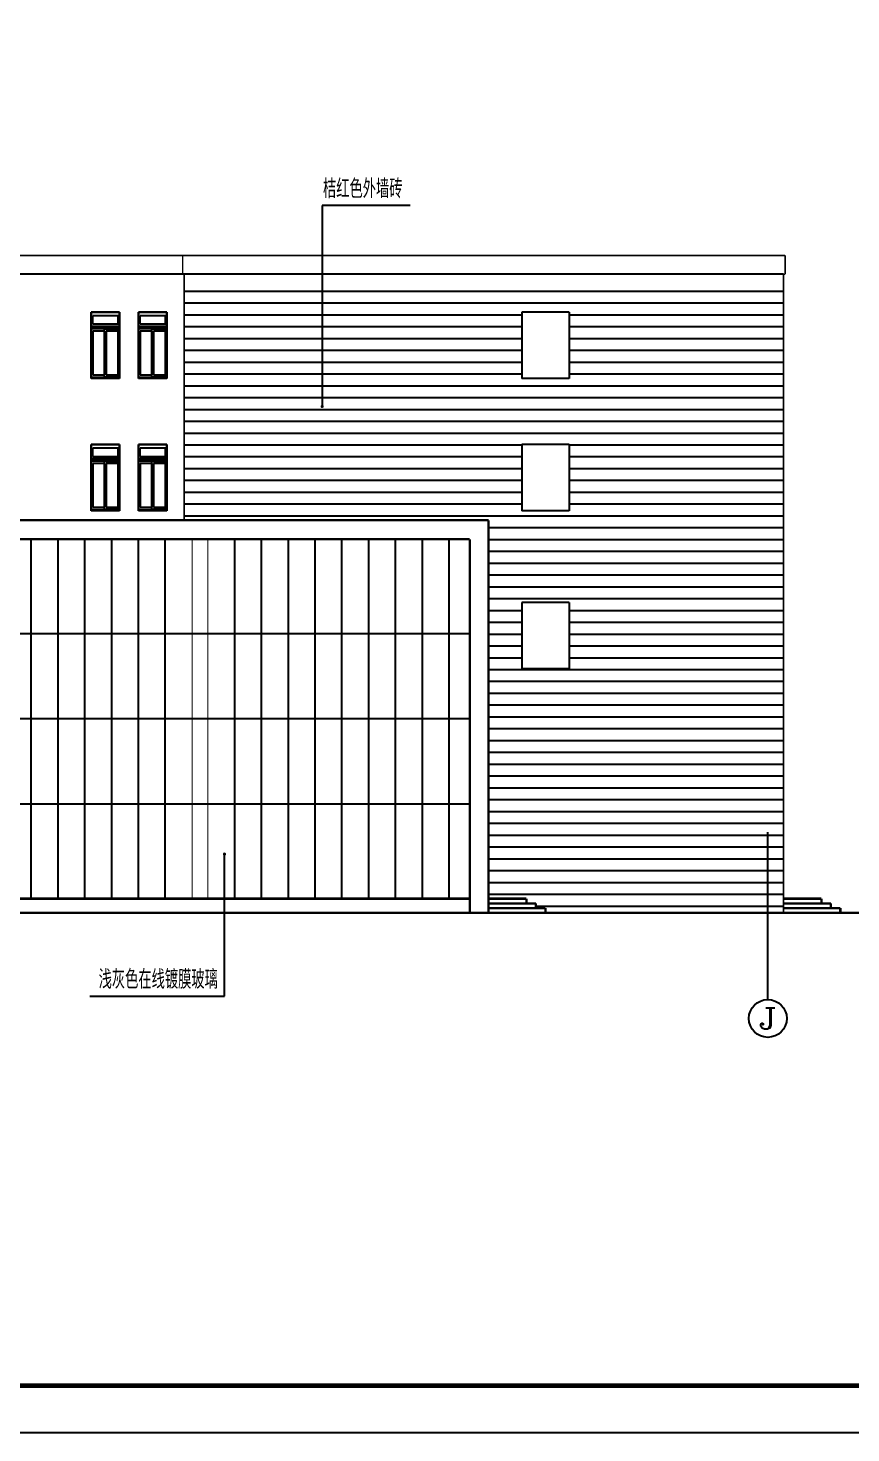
# Model space of a CAD drawing. Extents: x -55219 to 470149, y 494712 to 780039.
# Drawn here: x 15817 to 41901, y 494712 to 539262 of the extents above; entities that cross this region are included whole.
import ezdxf
from ezdxf.enums import TextEntityAlignment as Align

# ---------------------------------------------------------------- set-up
doc = ezdxf.new("R2010")
doc.units = 0
doc.header["$LTSCALE"] = 1500
doc.header["$MEASUREMENT"] = 0
doc.layers.get('0').update_dxf_attribs({"linetype": 'CONTINUOUS'})
for name, color, linetype in [('AXIS_TEXT', 7, 'CONTINUOUS'), ('LVTRY', 6, 'CONTINUOUS'), ('PUB_TITLE', 4, 'CONTINUOUS')]:
    doc.layers.add(name, color=color, linetype=linetype)
doc.styles.add('_HZTXT', font='txt.shx', dxfattribs={"width": 0.8, "bigfont": 'hztxt.shx'})
doc.styles.add('COMPLEX', font='COMPLEX')

# ---------------------------------------------------------------- blocks, each defined once
blk = doc.blocks.new('_AXISO')
blk.add_circle((0, 0), 0.5)
at = {"layer": 'AXIS_TEXT', "style": 'COMPLEX', "width": 1.041667}
blk.add_attdef('A', text='', height=0.56, dxfattribs=at).set_placement((-0.25, -0.28), (0.25, -0.28), align=Align.FIT)

msp = doc.modelspace()

# ---------------------------------------------------------------- linework, layer by layer
at = {"layer": 'LVTRY', "color": 7}
for p, q in [((25137.7, 533640.7), (25137.7, 527263.8)), ((27930.1, 533640.7), (25137.7, 533640.7)), ((39766.9, 531453.3), (-15033.1, 531453.3)), ((20766.9, 530921), (25137.7, 530921)), ((25137.7, 530921), (39766.9, 530921)), ((17816.9, 529803.3), (17816.9, 530253.3)), ((17816.9, 529803.3), (17816.9, 530253.3)), ((17816.9, 530253.3), (17816.9, 529803.3)), ((17816.9, 529803.3), (17816.9, 530253.3)), ((17816.9, 530253.3), (17816.9, 529803.3)), ((18716.9, 530253.3), (17816.9, 530253.3)), ((18716.9, 530253.3), (17816.9, 530253.3)), ((17816.9, 530253.3), (18716.9, 530253.3)), ((18716.9, 530253.3), (17816.9, 530253.3)), ((18716.9, 530253.3), (17816.9, 530253.3)), ((17816.9, 530253.3), (17816.9, 528153.3)), ((17816.9, 530253.3), (17816.9, 529803.3)), ((17816.9, 530253.3), (17816.9, 529803.3)), ((17816.9, 530253.3), (17816.9, 529803.3)), ((17816.9, 530253.3), (17816.9, 529803.3)), ((17816.9, 529803.3), (17816.9, 530253.3)), ((17816.9, 530253.3), (17816.9, 528153.3)), ((18716.9, 530253.3), (18716.9, 529803.3)), ((18716.9, 530253.3), (18716.9, 529803.3)), ((18716.9, 530253.3), (18716.9, 529803.3)), ((18716.9, 530253.3), (18716.9, 529803.3)), ((18716.9, 529803.3), (18716.9, 530253.3)), ((18716.9, 530253.3), (18716.9, 528153.3)), ((19316.9, 529803.3), (19316.9, 530253.3)), ((19316.9, 529803.3), (19316.9, 530253.3)), ((19316.9, 530253.3), (19316.9, 529803.3)), ((19316.9, 529803.3), (19316.9, 530253.3)), ((19316.9, 530253.3), (19316.9, 529803.3)), ((20216.9, 530253.3), (19316.9, 530253.3)), ((20216.9, 530253.3), (19316.9, 530253.3)), ((19316.9, 530253.3), (20216.9, 530253.3)), ((20216.9, 530253.3), (19316.9, 530253.3)), ((20216.9, 530253.3), (19316.9, 530253.3)), ((19316.9, 530253.3), (19316.9, 528153.3)), ((20216.9, 530253.3), (20216.9, 529803.3)), ((20216.9, 530253.3), (20216.9, 529803.3)), ((20216.9, 530253.3), (20216.9, 529803.3)), ((20216.9, 530253.3), (20216.9, 529803.3)), ((20216.9, 529803.3), (20216.9, 530253.3)), ((20216.9, 530253.3), (20216.9, 528153.3)), ((20766.9, 530546), (25137.7, 530546)), ((20766.9, 530171), (25137.7, 530171)), ((25137.7, 530546), (39766.9, 530546)), ((25137.7, 530171), (31466.9, 530171)), ((31466.9, 530253.3), (31466.9, 528153.3)), ((32966.9, 530253.3), (31466.9, 530253.3)), ((32966.9, 530253.3), (32966.9, 528153.3)), ((32966.9, 530171), (39766.9, 530171)), ((18716.9, 529803.3), (17816.9, 529803.3)), ((18716.9, 529803.3), (17816.9, 529803.3)), ((17816.9, 529803.3), (18716.9, 529803.3)), ((17816.9, 528153.3), (17816.9, 529803.3)), ((17816.9, 528153.3), (17816.9, 529803.3)), ((18716.9, 529728.3), (17816.9, 529728.3)), ((18716.9, 529728.3), (17816.9, 529728.3)), ((17816.9, 529728.3), (17816.9, 528190.8)), ((17816.9, 529728.3), (17816.9, 528190.8)), ((17864.2, 529878.3), (17864.2, 530140.8)), ((17864.2, 529878.3), (17864.2, 530140.8)), ((18669.5, 530140.8), (17864.2, 530140.8)), ((18669.5, 530140.8), (17864.2, 530140.8)), ((17864.2, 529878.3), (18669.5, 529878.3)), ((17864.2, 529878.3), (18669.5, 529878.3)), ((18243.2, 529728.3), (18716.9, 529728.3)), ((18243.2, 528190.8), (18243.2, 529728.3)), ((18243.2, 528190.8), (18243.2, 529728.3)), ((18669.5, 529878.3), (18669.5, 530140.8)), ((18669.5, 529878.3), (18669.5, 530140.8)), ((18716.9, 529803.3), (18716.9, 528153.3)), ((18716.9, 529803.3), (18716.9, 528153.3)), ((18716.9, 529728.3), (18716.9, 528190.8)), ((18716.9, 529728.3), (18716.9, 528190.8)), ((18716.9, 528190.8), (18716.9, 529728.3)), ((20216.9, 529803.3), (19316.9, 529803.3)), ((20216.9, 529803.3), (19316.9, 529803.3)), ((19316.9, 529803.3), (20216.9, 529803.3)), ((19316.9, 528153.3), (19316.9, 529803.3)), ((19316.9, 528153.3), (19316.9, 529803.3)), ((20216.9, 529728.3), (19316.9, 529728.3)), ((20216.9, 529728.3), (19316.9, 529728.3)), ((19316.9, 529728.3), (19316.9, 528190.8)), ((19316.9, 529728.3), (19316.9, 528190.8)), ((19364.2, 529878.3), (19364.2, 530140.8)), ((19364.2, 529878.3), (19364.2, 530140.8)), ((20169.5, 530140.8), (19364.2, 530140.8)), ((20169.5, 530140.8), (19364.2, 530140.8)), ((19364.2, 529878.3), (20169.5, 529878.3)), ((19364.2, 529878.3), (20169.5, 529878.3)), ((19743.2, 529728.3), (20216.9, 529728.3)), ((19743.2, 528190.8), (19743.2, 529728.3)), ((19743.2, 528190.8), (19743.2, 529728.3)), ((20169.5, 529878.3), (20169.5, 530140.8)), ((20169.5, 529878.3), (20169.5, 530140.8)), ((20216.9, 529803.3), (20216.9, 528153.3)), ((20216.9, 529803.3), (20216.9, 528153.3)), ((20216.9, 529728.3), (20216.9, 528190.8)), ((20216.9, 529728.3), (20216.9, 528190.8)), ((20216.9, 528190.8), (20216.9, 529728.3)), ((20766.9, 529796), (25137.7, 529796)), ((25137.7, 529796), (31466.9, 529796)), ((32966.9, 529796), (39766.9, 529796)), ((18243.2, 529653.3), (17864.2, 529653.3)), ((18243.2, 529653.3), (17864.2, 529653.3)), ((17864.2, 529653.3), (17864.2, 528265.8)), ((17864.2, 529653.3), (17864.2, 528265.8)), ((18669.5, 529653.3), (18290.6, 529653.3)), ((18669.5, 529653.3), (18290.6, 529653.3)), ((18290.6, 529653.3), (18290.6, 528265.8)), ((18290.6, 529653.3), (18290.6, 528265.8)), ((18669.5, 528265.8), (18669.5, 529653.3)), ((18669.5, 528265.8), (18669.5, 529653.3)), ((19743.2, 529653.3), (19364.2, 529653.3)), ((19743.2, 529653.3), (19364.2, 529653.3)), ((19364.2, 529653.3), (19364.2, 528265.8)), ((19364.2, 529653.3), (19364.2, 528265.8)), ((20169.5, 529653.3), (19790.6, 529653.3)), ((20169.5, 529653.3), (19790.6, 529653.3)), ((19790.6, 529653.3), (19790.6, 528265.8)), ((19790.6, 529653.3), (19790.6, 528265.8)), ((20169.5, 528265.8), (20169.5, 529653.3)), ((20169.5, 528265.8), (20169.5, 529653.3)), ((20766.9, 529421), (25137.7, 529421)), ((25137.7, 529421), (31466.9, 529421)), ((32966.9, 529421), (39766.9, 529421)), ((20766.9, 529046), (25137.7, 529046)), ((25137.7, 529046), (31466.9, 529046)), ((32966.9, 529046), (39766.9, 529046)), ((20766.9, 528671), (25137.7, 528671)), ((25137.7, 528671), (31466.9, 528671)), ((32966.9, 528671), (39766.9, 528671)), ((17816.9, 528190.8), (18716.9, 528190.8)), ((17816.9, 528190.8), (18716.9, 528190.8)), ((17816.9, 528153.3), (17816.9, 528153.3)), ((18716.9, 528153.3), (17816.9, 528153.3)), ((18716.9, 528153.3), (17816.9, 528153.3)), ((18716.9, 528153.3), (17816.9, 528153.3)), ((17864.2, 528265.8), (18243.2, 528265.8)), ((17864.2, 528265.8), (18243.2, 528265.8)), ((18716.9, 528190.8), (18243.2, 528190.8)), ((18290.6, 528265.8), (18669.5, 528265.8)), ((18290.6, 528265.8), (18669.5, 528265.8)), ((19316.9, 528190.8), (20216.9, 528190.8)), ((19316.9, 528190.8), (20216.9, 528190.8)), ((19316.9, 528153.3), (19316.9, 528153.3)), ((20216.9, 528153.3), (19316.9, 528153.3)), ((20216.9, 528153.3), (19316.9, 528153.3)), ((20216.9, 528153.3), (19316.9, 528153.3)), ((19364.2, 528265.8), (19743.2, 528265.8)), ((19364.2, 528265.8), (19743.2, 528265.8)), ((20216.9, 528190.8), (19743.2, 528190.8)), ((19790.6, 528265.8), (20169.5, 528265.8)), ((19790.6, 528265.8), (20169.5, 528265.8)), ((20766.9, 528296), (25137.7, 528296)), ((20766.9, 527921), (25137.7, 527921)), ((25137.7, 528296), (31466.9, 528296)), ((25137.7, 527921), (32966.9, 527921)), ((32966.9, 528153.3), (31466.9, 528153.3)), ((32966.9, 528296), (39766.9, 528296)), ((32966.9, 527921), (39766.9, 527921)), ((20766.9, 527546), (25137.7, 527546)), ((25137.7, 527546), (39766.9, 527546)), ((20766.9, 527171), (39766.9, 527171)), ((20766.9, 526796), (39766.9, 526796)), ((20766.9, 526421), (39766.9, 526421)), ((17816.9, 526053.3), (17816.9, 523953.3)), ((17816.9, 525603.3), (17816.9, 526053.3)), ((17816.9, 526053.3), (17816.9, 525603.3)), ((17816.9, 526053.3), (17816.9, 525603.3)), ((17816.9, 526053.3), (17816.9, 525603.3)), ((17816.9, 526053.3), (17816.9, 525603.3)), ((17816.9, 526053.3), (17816.9, 523953.3)), ((18716.9, 526053.3), (17816.9, 526053.3)), ((18716.9, 526053.3), (17816.9, 526053.3)), ((17816.9, 526053.3), (18716.9, 526053.3)), ((18716.9, 526053.3), (17816.9, 526053.3)), ((18716.9, 526053.3), (17816.9, 526053.3)), ((17816.9, 526053.3), (17816.9, 525603.3)), ((17816.9, 525603.3), (17816.9, 526053.3)), ((17816.9, 526053.3), (17816.9, 525603.3)), ((17816.9, 525603.3), (17816.9, 526053.3)), ((17816.9, 525603.3), (17816.9, 526053.3)), ((18669.5, 525940.8), (17864.2, 525940.8)), ((18669.5, 525940.8), (17864.2, 525940.8)), ((17864.2, 525678.3), (17864.2, 525940.8)), ((17864.2, 525678.3), (17864.2, 525940.8)), ((18669.5, 525678.3), (18669.5, 525940.8)), ((18669.5, 525678.3), (18669.5, 525940.8)), ((18716.9, 526053.3), (18716.9, 523953.3)), ((18716.9, 525603.3), (18716.9, 526053.3)), ((18716.9, 526053.3), (18716.9, 525603.3)), ((18716.9, 526053.3), (18716.9, 525603.3)), ((18716.9, 526053.3), (18716.9, 525603.3)), ((18716.9, 526053.3), (18716.9, 525603.3)), ((19316.9, 526053.3), (19316.9, 523953.3)), ((20216.9, 526053.3), (19316.9, 526053.3)), ((20216.9, 526053.3), (19316.9, 526053.3)), ((19316.9, 526053.3), (20216.9, 526053.3)), ((20216.9, 526053.3), (19316.9, 526053.3)), ((20216.9, 526053.3), (19316.9, 526053.3)), ((19316.9, 526053.3), (19316.9, 525603.3)), ((19316.9, 525603.3), (19316.9, 526053.3)), ((19316.9, 526053.3), (19316.9, 525603.3)), ((19316.9, 525603.3), (19316.9, 526053.3)), ((19316.9, 525603.3), (19316.9, 526053.3)), ((20169.5, 525940.8), (19364.2, 525940.8)), ((20169.5, 525940.8), (19364.2, 525940.8)), ((19364.2, 525678.3), (19364.2, 525940.8)), ((19364.2, 525678.3), (19364.2, 525940.8)), ((20169.5, 525678.3), (20169.5, 525940.8)), ((20169.5, 525678.3), (20169.5, 525940.8)), ((20216.9, 526053.3), (20216.9, 523953.3)), ((20216.9, 525603.3), (20216.9, 526053.3)), ((20216.9, 526053.3), (20216.9, 525603.3)), ((20216.9, 526053.3), (20216.9, 525603.3)), ((20216.9, 526053.3), (20216.9, 525603.3)), ((20216.9, 526053.3), (20216.9, 525603.3)), ((20766.9, 526046), (31466.9, 526046)), ((32966.9, 526053.3), (31466.9, 526053.3)), ((31466.9, 526053.3), (31466.9, 523953.3)), ((32966.9, 526053.3), (32966.9, 523953.3)), ((32966.9, 526046), (39766.9, 526046)), ((17816.9, 523953.3), (17816.9, 525603.3)), ((17816.9, 523953.3), (17816.9, 525603.3)), ((17816.9, 525603.3), (18716.9, 525603.3)), ((18716.9, 525603.3), (17816.9, 525603.3)), ((18716.9, 525603.3), (17816.9, 525603.3)), ((17816.9, 525528.3), (17816.9, 523990.8)), ((17816.9, 525528.3), (17816.9, 523990.8)), ((18716.9, 525528.3), (17816.9, 525528.3)), ((18716.9, 525528.3), (17816.9, 525528.3)), ((17864.2, 525678.3), (18669.5, 525678.3)), ((17864.2, 525678.3), (18669.5, 525678.3)), ((17864.2, 525453.3), (17864.2, 524065.8)), ((17864.2, 525453.3), (17864.2, 524065.8)), ((18243.2, 525453.3), (17864.2, 525453.3)), ((18243.2, 525453.3), (17864.2, 525453.3)), ((18243.2, 523990.8), (18243.2, 525528.3)), ((18243.2, 523990.8), (18243.2, 525528.3)), ((18243.2, 525528.3), (18716.9, 525528.3)), ((18290.6, 525453.3), (18290.6, 524065.8)), ((18290.6, 525453.3), (18290.6, 524065.8)), ((18669.5, 525453.3), (18290.6, 525453.3)), ((18669.5, 525453.3), (18290.6, 525453.3)), ((18669.5, 524065.8), (18669.5, 525453.3)), ((18669.5, 524065.8), (18669.5, 525453.3)), ((18716.9, 525603.3), (18716.9, 523953.3)), ((18716.9, 525603.3), (18716.9, 523953.3)), ((18716.9, 523990.8), (18716.9, 525528.3)), ((18716.9, 525528.3), (18716.9, 523990.8)), ((18716.9, 525528.3), (18716.9, 523990.8)), ((19316.9, 523953.3), (19316.9, 525603.3)), ((19316.9, 523953.3), (19316.9, 525603.3)), ((19316.9, 525603.3), (20216.9, 525603.3)), ((20216.9, 525603.3), (19316.9, 525603.3)), ((20216.9, 525603.3), (19316.9, 525603.3)), ((19316.9, 525528.3), (19316.9, 523990.8)), ((19316.9, 525528.3), (19316.9, 523990.8)), ((20216.9, 525528.3), (19316.9, 525528.3)), ((20216.9, 525528.3), (19316.9, 525528.3)), ((19364.2, 525678.3), (20169.5, 525678.3)), ((19364.2, 525678.3), (20169.5, 525678.3)), ((19364.2, 525453.3), (19364.2, 524065.8)), ((19364.2, 525453.3), (19364.2, 524065.8)), ((19743.2, 525453.3), (19364.2, 525453.3)), ((19743.2, 525453.3), (19364.2, 525453.3)), ((19743.2, 523990.8), (19743.2, 525528.3)), ((19743.2, 523990.8), (19743.2, 525528.3)), ((19743.2, 525528.3), (20216.9, 525528.3)), ((19790.6, 525453.3), (19790.6, 524065.8)), ((19790.6, 525453.3), (19790.6, 524065.8)), ((20169.5, 525453.3), (19790.6, 525453.3)), ((20169.5, 525453.3), (19790.6, 525453.3)), ((20169.5, 524065.8), (20169.5, 525453.3)), ((20169.5, 524065.8), (20169.5, 525453.3)), ((20216.9, 525603.3), (20216.9, 523953.3)), ((20216.9, 525603.3), (20216.9, 523953.3)), ((20216.9, 523990.8), (20216.9, 525528.3)), ((20216.9, 525528.3), (20216.9, 523990.8)), ((20216.9, 525528.3), (20216.9, 523990.8)), ((20766.9, 525671), (31466.9, 525671)), ((20766.9, 525296), (31466.9, 525296)), ((32966.9, 525671), (39766.9, 525671)), ((32966.9, 525296), (39766.9, 525296)), ((20766.9, 524921), (31466.9, 524921)), ((32966.9, 524921), (39766.9, 524921)), ((20766.9, 524546), (31466.9, 524546)), ((32966.9, 524546), (39766.9, 524546)), ((17816.9, 523990.8), (18716.9, 523990.8)), ((17816.9, 523990.8), (18716.9, 523990.8)), ((18716.9, 523953.3), (17816.9, 523953.3)), ((18716.9, 523953.3), (17816.9, 523953.3)), ((18716.9, 523953.3), (17816.9, 523953.3)), ((17816.9, 523953.3), (17816.9, 523953.3)), ((17864.2, 524065.8), (18243.2, 524065.8)), ((17864.2, 524065.8), (18243.2, 524065.8)), ((18716.9, 523990.8), (18243.2, 523990.8)), ((18290.6, 524065.8), (18669.5, 524065.8)), ((18290.6, 524065.8), (18669.5, 524065.8)), ((19316.9, 523990.8), (20216.9, 523990.8)), ((19316.9, 523990.8), (20216.9, 523990.8)), ((20216.9, 523953.3), (19316.9, 523953.3)), ((20216.9, 523953.3), (19316.9, 523953.3)), ((20216.9, 523953.3), (19316.9, 523953.3)), ((19316.9, 523953.3), (19316.9, 523953.3)), ((19364.2, 524065.8), (19743.2, 524065.8)), ((19364.2, 524065.8), (19743.2, 524065.8)), ((20216.9, 523990.8), (19743.2, 523990.8)), ((19790.6, 524065.8), (20169.5, 524065.8)), ((19790.6, 524065.8), (20169.5, 524065.8)), ((20766.9, 524171), (31466.9, 524171)), ((32966.9, 523953.3), (31466.9, 523953.3)), ((32966.9, 524171), (39766.9, 524171)), ((20766.9, 523796), (39766.9, 523796)), ((15916.9, 511653.3), (15916.9, 523053.3)), ((16766.9, 511653.3), (16766.9, 523053.3)), ((17616.9, 511653.3), (17616.9, 523053.3)), ((18466.9, 511653.3), (18466.9, 523053.3)), ((19316.9, 511653.3), (19316.9, 523053.3)), ((20166.9, 511653.3), (20166.9, 523053.3)), ((22366.9, 511653.3), (22366.9, 523053.3)), ((23216.9, 511653.3), (23216.9, 523053.3)), ((24066.9, 511653.3), (24066.9, 523053.3)), ((24916.9, 511653.3), (24916.9, 523053.3)), ((25766.9, 511653.3), (25766.9, 523053.3)), ((26616.9, 511653.3), (26616.9, 523053.3)), ((27466.9, 511653.3), (27466.9, 523053.3)), ((28316.9, 511653.3), (28316.9, 523053.3)), ((29166.9, 511653.3), (29166.9, 523053.3)), ((30416.9, 523421), (39766.9, 523421)), ((30416.9, 523046), (39766.9, 523046)), ((30416.9, 522671), (39766.9, 522671)), ((30416.9, 522296), (39766.9, 522296)), ((30416.9, 521921), (39766.9, 521921)), ((30416.9, 521546), (39766.9, 521546)), ((30416.9, 521171), (39766.9, 521171)), ((30416.9, 520796), (31466.9, 520796)), ((32966.9, 521043.3), (31466.9, 521043.3)), ((31466.9, 521043.3), (31466.9, 518943.3)), ((32966.9, 521043.3), (32966.9, 518943.3)), ((32966.9, 520796), (39766.9, 520796)), ((30416.9, 520421), (31466.9, 520421)), ((32966.9, 520421), (39766.9, 520421)), ((29816.9, 520053.3), (-9212.9, 520053.3)), ((30416.9, 520046), (31466.9, 520046)), ((32966.9, 520046), (39766.9, 520046)), ((30416.9, 519671), (31466.9, 519671)), ((32966.9, 519671), (39766.9, 519671)), ((30416.9, 519296), (31466.9, 519296)), ((32966.9, 519296), (39766.9, 519296)), ((30416.9, 518921), (39766.9, 518921)), ((32966.9, 518943.3), (31466.9, 518943.3)), ((30416.9, 518546), (39766.9, 518546)), ((30416.9, 518171), (39766.9, 518171)), ((30416.9, 517796), (39766.9, 517796)), ((29816.9, 517353.3), (-9212.9, 517353.3)), ((30416.9, 517421), (39766.9, 517421)), ((30416.9, 517046), (39766.9, 517046)), ((30416.9, 516671), (39766.9, 516671)), ((30416.9, 516296), (39766.9, 516296)), ((30416.9, 515921), (39766.9, 515921)), ((30416.9, 515546), (39766.9, 515546)), ((30416.9, 515171), (39766.9, 515171)), ((29816.9, 514653.3), (-9212.9, 514653.3)), ((30416.9, 514796), (39766.9, 514796)), ((30416.9, 514421), (39766.9, 514421)), ((30416.9, 514046), (39766.9, 514046)), ((30416.9, 513671), (39766.9, 513671)), ((39266.9, 508454.6), (39266.9, 513763)), ((30416.9, 513296), (39766.9, 513296)), ((22041.8, 508563.4), (22041.8, 513067.9)), ((30416.9, 512921), (39766.9, 512921)), ((30416.9, 512546), (39766.9, 512546)), ((30416.9, 512171), (39766.9, 512171)), ((30416.9, 511796), (39766.9, 511796)), ((31916.9, 511421), (39766.9, 511421)), ((17774.2, 508563.4), (22041.8, 508563.4))]:
    msp.add_line(p, q, dxfattribs=at)
for points, const_width in [([(39766.9, 532053.3), (-15033.1, 532053.3)], 50), ([(20716.9, 532053.3), (20716.9, 531453.3)], 50), ([(39766.9, 532053.3), (39816.9, 532053.3)], 50), ([(39816.9, 532053.3), (39816.9, 531453.3)], 50), ([(20766.9, 531453.3), (20716.9, 531453.3)], 50), ([(20766.9, 531453.3), (20766.9, 523653.3)], 50), ([(39766.9, 511203.3), (39766.9, 531453.3)], 50), ([(39816.9, 531453.3), (39766.9, 531453.3)], 50), ([(30416.9, 523653.3), (-26357.9, 523653.3)], 75), ([(30416.9, 523653.3), (30416.9, 511203.3)], 75), ([(29816.9, 523053.3), (-10233.1, 523053.3)], 75), ([(21016.9, 523053.3), (21016.9, 511653.3)], 30), ([(21516.9, 523053.3), (21516.9, 511653.3)], 30), ([(29816.9, 523053.3), (29816.9, 511203.3)], 75), ([(29816.9, 511653.3), (-10202.8, 511653.3)], 75), ([(30416.9, 511653.3), (31616.9, 511653.3)], 75), ([(30416.9, 511503.3), (31916.9, 511503.3)], 75), ([(31616.9, 511653.3), (31616.9, 511503.3)], 75), ([(31916.9, 511503.3), (31916.9, 511353.3)], 75), ([(39766.9, 511653.3), (40966.9, 511653.3)], 75), ([(39766.9, 511503.3), (41266.9, 511503.3)], 75), ([(40966.9, 511653.3), (40966.9, 511503.3)], 75), ([(41266.9, 511503.3), (41266.9, 511353.3)], 75), ([(39850.7, 511203.3), (-31358.4, 511203.3)], 75), ([(30416.9, 511353.3), (32216.9, 511353.3)], 75), ([(32216.9, 511353.3), (32216.9, 511203.3)], 75), ([(39766.9, 511353.3), (41566.9, 511353.3)], 75), ([(46181.7, 511203.3), (39766.9, 511203.3)], 75), ([(41566.9, 511353.3), (41566.9, 511203.3)], 75)]:
    msp.add_lwpolyline(points, dxfattribs=dict(at, const_width=const_width))
at = {"layer": 'LVTRY', "color": 7, "const_width": 49.8}
for points in [[(25112.5, 527263.8, 1), (25162.8, 527263.8, 1)], [(22016.7, 513067.9, 1), (22067, 513067.9, 1)]]:
    msp.add_lwpolyline(points, format="xyb", close=True, dxfattribs=at)
at = {"layer": 'PUB_TITLE'}
msp.add_lwpolyline([(-55219.4, 494711.6), (-55219.4, 583811.6), (70930.6, 583811.6), (70930.6, 494711.6)], close=True, dxfattribs=at)
at = {"layer": 'PUB_TITLE', "const_width": 150}
msp.add_lwpolyline([(-51469.4, 496211.6), (69430.6, 496211.6), (69430.6, 582311.6), (-51469.4, 582311.6)], close=True, dxfattribs=at)

# ---------------------------------------------------------------- block references
at = {"layer": 'LVTRY', "color": 7}
ref = msp.add_blockref('_AXISO', (39266.9, 507854.6), dxfattribs=dict(at, xscale=1200, yscale=1200, zscale=1200, rotation=180))
ref.add_attrib('A', 'J', dxfattribs={"layer": 'AXIS_TEXT', "height": 672, "rotation": 360, "style": 'COMPLEX', "width": 1.704545}).set_placement((38966.9, 507518.6), (39566.9, 507518.6), align=Align.FIT)

# ---------------------------------------------------------------- texts
at = {"layer": 'LVTRY', "color": 7, "style": '_HZTXT', "width": 0.7}
for s, p in [('桔红色外墙砖', (25165.9, 533867.9)), ('浅灰色在线镀膜玻璃', (18052.3, 508796.2))]:
    msp.add_text(s, height=600, dxfattribs=at).set_placement(p)

doc.saveas('drawing.dxf')
